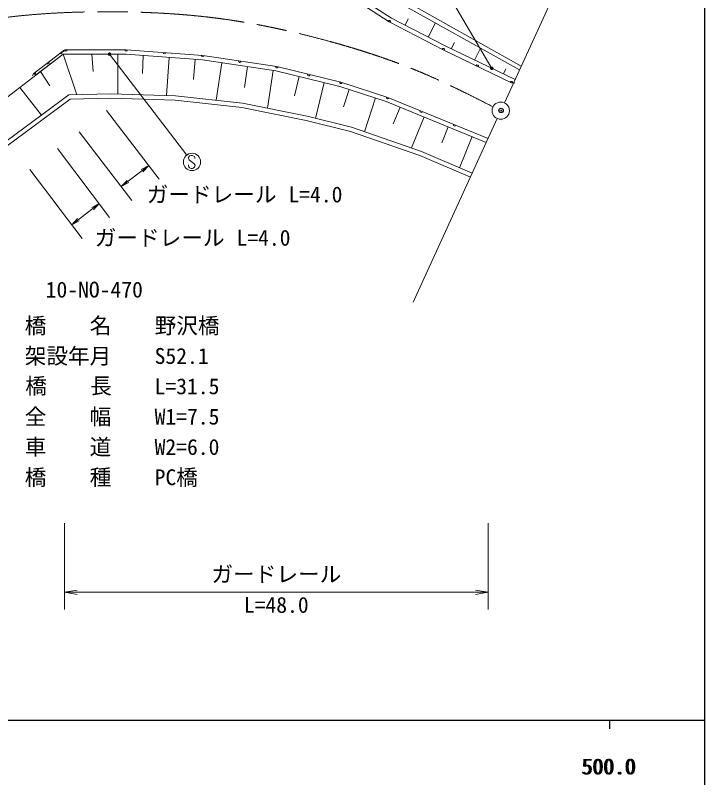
# Model space of a CAD drawing. Units: millimetres, scale not verified. Extents: x 40000 to 680000, y 20000 to 380000.
# Drawn here: x 499380 to 579000, y 198357 to 286373 of the extents above; entities that cross this region are included whole.
import ezdxf
from ezdxf.enums import TextEntityAlignment as Align

# ---------------------------------------------------------------- set-up
doc = ezdxf.new("R2010")
doc.units = ezdxf.units.MM
doc.header["$LTSCALE"] = 1000
doc.header["$PDMODE"] = 32
doc.header["$PDSIZE"] = 500
doc.linetypes.add('CHAIN', pattern=[18.5, 12, -1.5, 3.5, -1.5])
for name, color, linetype, lineweight in [('M-BGD', 7, 'Continuous', 13), ('M-BMK', 2, 'CHAIN', 13), ('M-BMK-SRVR', 3, 'Continuous', 13), ('M-STR-STR1', 1, 'Continuous', 13), ('M-STR-STR3', 7, 'Continuous', 13), ('M-STR-STRC', 7, 'Continuous', 13), ('M-TTL-BAND', 7, 'Continuous', 25)]:
    doc.layers.add(name, color=color, linetype=linetype, lineweight=lineweight)
doc.layers.add('M-OTRS', color=6, linetype='Continuous')
doc.styles.add('ＭＳ ゴシック', font='')
doc.styles.get('ＭＳ ゴシック').set_extended_font_data('MS Gothic')

# ---------------------------------------------------------------- blocks, each defined once
blk = doc.blocks.new('open_arrow')
at = {"color": 0, "linetype": 'Continuous', "lineweight": -2}
blk.add_lwpolyline([(7.5, 1.25), (0, 0), (7.5, -1.25)], dxfattribs=at)
blk = doc.blocks.new('filled_dot')
at = {"color": 0, "linetype": 'Continuous', "lineweight": -2, "const_width": 1.25}
blk.add_lwpolyline([(-0.625, 0, 1), (0.625, 0, 1)], format="xyb", close=True, dxfattribs=at)

msp = doc.modelspace()

# ---------------------------------------------------------------- linework, layer by layer
at = {"layer": 'M-BGD'}
for p, q in [((542560, 285620), (527980, 295023)), ((542811, 286053), (528284, 295421)), ((543113, 288200), (557599, 280057)), ((543386, 288620), (557808, 280513)), ((549017, 282845), (542811, 286053)), ((548793, 282397), (542560, 285620)), ((544767, 285967), (544389, 285237)), ((547906, 285506), (547054, 283859)), ((557089, 278943), (549017, 282845)), ((550097, 283212), (549729, 282500)), ((553093, 282590), (552421, 281199)), ((487733, 268676), (504907, 281886)), ((501562, 279692), (504666, 282079)), ((504907, 281886), (501736, 279447)), ((504907, 281886), (512173, 281886)), ((506511, 277196), (504907, 281886)), ((505232, 282386), (512191, 282386)), ((508374, 279883), (508214, 281886)), ((511214, 277285), (511214, 281886)), ((512173, 281886), (520996, 281226)), ((512191, 282386), (521051, 281723)), ((514056, 279638), (514167, 281737)), ((521051, 281723), (529585, 280443)), ((556674, 278588), (548793, 282397)), ((516829, 277107), (517159, 281513)), ((519976, 278966), (520150, 281289)), ((520996, 281226), (529488, 279952)), ((522592, 276557), (523242, 280889)), ((525845, 278015), (526209, 280444)), ((528522, 275637), (529176, 279999)), ((529488, 279952), (536848, 278159)), ((529585, 280443), (536985, 278640)), ((556041, 280203), (555746, 279592)), ((503379, 278218), (502297, 279879)), ((531611, 277081), (532153, 279303)), ((534063, 274470), (535068, 278593)), ((536848, 278159), (542227, 276413)), ((536985, 278640), (542399, 276883)), ((502394, 274832), (499919, 278049)), ((505567, 277168), (510427, 277310)), ((510427, 277310), (517882, 277074)), ((537271, 275792), (537926, 277809)), ((486082, 262825), (505567, 277168)), ((486445, 262472), (505738, 276673)), ((505738, 276673), (510426, 276810)), ((510426, 276810), (517846, 276575)), ((517846, 276575), (525542, 275730)), ((517882, 277074), (525619, 276225)), ((539698, 272930), (540962, 276824)), ((542227, 276413), (553770, 271698)), ((542399, 276883), (553979, 272153)), ((525542, 275730), (532964, 274227)), ((525619, 276225), (533074, 274715)), ((543033, 273834), (543821, 275762)), ((533074, 274715), (538217, 273441)), ((545138, 271053), (546598, 274628)), ((532964, 274227), (538075, 272961)), ((538075, 272961), (546104, 270191)), ((538217, 273441), (546285, 270657)), ((548628, 271664), (549375, 273494)), ((550687, 268771), (552152, 272359)), ((546285, 270657), (552144, 268146)), ((546104, 270191), (551935, 267692))]:
    msp.add_line(p, q, dxfattribs=at)
for centre, radius, start, end in [((542560, 285620), 150, 332.66334, 147.18092), ((548793, 282397), 150, 334.20397, 152.66334), ((504666, 282079), 150, 217.56859, 37.56859), ((504970, 281683), 500, 82.56859, 127.56859), ((505232, 281886), 500, 90, 135), ((505232, 282386), 150, 180, 0), ((512191, 282386), 150, 180, 355.71846), ((516621, 282055), 150, 175.71846, 355.71846), ((521051, 281723), 150, 175.71846, 351.46923), ((503143, 280908), 150, 217.56859, 37.56859), ((525318, 281083), 150, 171.46923, 351.46923), ((529585, 280443), 150, 171.46923, 346.30995), ((552734, 280493), 150, 334.20397, 154.20397), ((501867, 279296), 500, 127.56859, 172.56859), ((501562, 279692), 150, 217.56859, 37.56859), ((533285, 279542), 150, 166.30995, 346.30995), ((536985, 278640), 150, 166.30995, 342.01857), ((556674, 278588), 150, 334.20397, 154.20397), ((556892, 279038), 500, 244.20397, 289.20397), ((542399, 276883), 150, 162.01857, 337.78241), ((546259, 275307), 150, 157.78241, 337.78241), ((550119, 273730), 150, 157.78241, 337.78241)]:
    msp.add_arc(centre, radius, start, end, dxfattribs=at)
at = {"layer": 'M-BMK'}
msp.add_open_spline([(459552, 276766), (460408, 276990), (461264, 277214), (462120, 277437), (463045, 277677), (463970, 277916), (464894, 278159), (465818, 278401), (466741, 278647), (467663, 278895), (468169, 279030), (468675, 279166), (469180, 279302), (469686, 279439), (470192, 279575), (470697, 279712), (471203, 279849), (471708, 279985), (472214, 280122), (475404, 280987), (478590, 281863), (481786, 282705), (484771, 283491), (487763, 284247), (490786, 284872), (493847, 285505), (496939, 286003), (500048, 286318), (503406, 286657), (506784, 286783), (510164, 286777), (514624, 286771), (519089, 286536), (523499, 285923), (527352, 285388), (531163, 284564), (534929, 283559), (538911, 282496), (542842, 281232), (546622, 279617), (549317, 278466), (551934, 277135), (554552, 275805)], degree=3, knots=[0, 0, 0, 0, 1, 1, 1, 2, 2, 2, 3, 3, 3, 4, 4, 4, 5, 5, 5, 6, 6, 6, 7, 7, 7, 8, 8, 8, 9, 9, 9, 10, 10, 10, 11, 11, 11, 12, 12, 12, 13, 13, 13, 14, 14, 14, 14], dxfattribs=at)
at = {"layer": 'M-BMK-SRVR'}
for p, q in [((555864, 276269), (574720, 317435)), ((545318, 253246), (555031, 274450))]:
    msp.add_line(p, q, dxfattribs=at)
msp.add_circle((555447, 275359), 1000, dxfattribs=at)
at = {"layer": 'M-OTRS'}
msp.add_point((555486, 275380), dxfattribs=at)
at = {"layer": 'M-STR-STR3'}
for p, q in [((509920, 275369), (516017, 267444)), ((506749, 272931), (512847, 265004)), ((504255, 271011), (510278, 263027)), ((501084, 268573), (507107, 260588)), ((514798, 269028), (511627, 266590)), ((509073, 264625), (505902, 262186)), ((505084, 227761), (505084, 217761)), ((553979, 227761), (553979, 217761)), ((505084, 219761), (553979, 219761))]:
    msp.add_line(p, q, dxfattribs=at)
at = {"layer": 'M-STR-STRC'}
for p, q in [((554412, 280237), (541342, 302416)), ((510269, 281886), (519181, 270230)), ((519507, 270135), (519384, 269951)), ((519384, 269951), (519386, 269819)), ((519386, 269819), (519449, 269690)), ((519449, 269690), (519705, 269508)), ((519700, 270201), (519507, 270135)), ((519821, 270198), (519700, 270201)), ((519705, 269508), (519834, 269376)), ((520071, 270080), (519821, 270198)), ((519834, 269376), (520013, 269261)), ((520134, 269948), (520071, 270080)), ((520134, 269819), (520134, 269948)), ((519386, 268971), (519384, 269092)), ((519426, 268868), (519386, 268971)), ((519510, 268758), (519426, 268868)), ((519697, 268697), (519510, 268758)), ((519831, 268697), (519697, 268697)), ((519931, 268726), (519831, 268697)), ((520074, 268818), (519931, 268726)), ((520013, 269261), (520139, 269060)), ((520134, 268950), (520074, 268818)), ((520139, 269060), (520134, 268950))]:
    msp.add_line(p, q, dxfattribs=at)
msp.add_circle((519791, 269438), 1000, dxfattribs=at)
at = {"layer": 'M-TTL-BAND'}
for p, q in [((579000, 20000), (579000, 370000)), ((40000, 205000), (579000, 205000)), ((568000, 205000), (568000, 204000))]:
    msp.add_line(p, q, dxfattribs=at)

# ---------------------------------------------------------------- block references
at = {"layer": 'M-STR-STR3'}
for p, xscale, yscale, rotation in [((514798, 269028), 129, 129, 217.6), ((511627, 266590), 129, 129, 37.6), ((509073, 264625), 129, 129, 217.6), ((505902, 262186), 129, 129, 37.6), ((553979, 219761), 193, 193, 180)]:
    msp.add_blockref('open_arrow', p, dxfattribs=dict(at, xscale=xscale, yscale=yscale, rotation=rotation))
at = {"layer": 'M-STR-STR3', "xscale": 193, "yscale": 193}
msp.add_blockref('open_arrow', (505084, 219761), dxfattribs=at)
at = {"layer": 'M-STR-STRC', "xscale": 160, "yscale": 160}
for p, rotation in [((510269, 281886), 307.4), ((554412, 280237), 120.5)]:
    msp.add_blockref('filled_dot', p, dxfattribs=dict(at, rotation=rotation))

# ---------------------------------------------------------------- texts
at = {"layer": 'M-STR-STR1', "style": 'ＭＳ ゴシック'}
for s, p in [('10-NO-470', (502895, 253236)), ('橋\u3000\u3000名', (500474, 249075)), ('野沢橋', (515474, 249075)), ('架設年月', (500474, 245575)), ('S52.1', (515474, 245575)), ('橋\u3000  長', (500543, 242126)), ('L=31.5', (515474, 242075)), ('全\u3000\u3000幅', (500474, 238575)), ('W1=7.5', (515474, 238575)), ('車\u3000\u3000道', (500474, 235075)), ('W2=6.0', (515474, 235075)), ('橋\u3000\u3000種', (500474, 231575)), ('PC橋', (515474, 231575))]:
    msp.add_text(s, height=1833, dxfattribs=at).set_placement(p, align=Align.BOTTOM_LEFT)
at = {"layer": 'M-STR-STR3', "style": 'ＭＳ ゴシック'}
for s, p in [('ガードレール', (514554, 264223)), ('L=4.0', (530929, 264223)), ('ガードレール', (508554, 259223)), ('L=4.0', (524929, 259223)), ('ガードレール', (522031, 220391)), ('L=48.0', (525781, 216845))]:
    msp.add_text(s, height=1833, dxfattribs=at).set_placement(p, align=Align.BOTTOM_LEFT)
at = {"layer": 'M-TTL-BAND', "style": 'ＭＳ ゴシック'}
for p in [(567844, 198195), (568000, 198195)]:
    msp.add_text('500.0', height=1833, dxfattribs=at).set_placement(p, align=Align.BOTTOM_CENTER)

doc.saveas('drawing.dxf')
